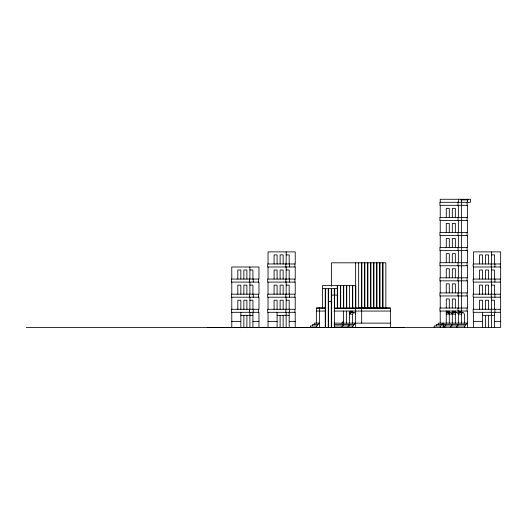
<?xml version="1.0" encoding="UTF-8"?>
<svg xmlns="http://www.w3.org/2000/svg" width="527" height="527" viewBox="0 0 527 527"><rect width="100%" height="100%" fill="white"/><g stroke="black" fill="none" stroke-linecap="round" stroke-linejoin="round"><path stroke-width="0.79" d="M349.599 323.137L349.599 312.564L350.099 311.055L350.607 312.564L349.599 314.072L352.622 314.072L353.63 312.564M351.614 312.564L352.115 311.055L352.622 312.564M454.327 312.564L454.834 311.055L455.335 312.564M460.367 312.564L460.875 311.055L461.375 312.564M446.777 313.321L446.27 312.564L446.777 311.055L447.278 312.564L446.27 314.072L455.335 314.072L456.342 312.564M448.787 313.321L449.294 312.564L448.787 311.055L448.286 312.564L449.294 314.072M452.818 313.321L452.311 312.564L452.818 311.055L453.319 312.564L452.311 314.072L451.31 312.564L447.278 312.564M453.319 312.564L457.35 312.564L458.358 314.072L459.36 312.564L458.859 311.055L458.358 312.564L458.859 313.321M461.375 323.137L461.375 314.072L462.383 312.564M341.845 323.249L343.051 321.542L343.051 323.051M316.681 308.031L325.429 308.031L316.365 308.031L316.365 323.137M460.75 199.904L468.048 199.904L468.048 199.278M286.154 254.903L289.178 254.903L289.178 263.968M491.586 254.903L494.609 254.903L494.609 263.968M249.903 270.008L252.927 270.008L252.927 279.073M286.154 270.008L289.178 270.008L289.178 279.073M491.586 270.008L494.609 270.008L494.609 279.073M249.903 285.114L252.927 285.114L252.927 294.178M286.154 285.114L289.178 285.114L289.178 294.178M491.586 285.114L494.609 285.114L494.609 294.178M355.639 285.634L322.412 285.634L322.412 308.348M322.412 288.658L337.517 288.658M337.517 295.113L331.47 295.113L331.47 301.576M249.903 300.219L252.927 300.219L252.927 309.283M286.154 300.219L289.178 300.219L289.178 309.283M491.586 300.219L494.609 300.219L494.609 309.283M331.661 301.576L328.453 301.576L328.453 327.412M334.493 308.031L390.382 308.031L390.382 327.412M334.263 308.348L390.066 308.031M316.365 311.055L325.429 311.055M334.019 311.055L390.382 311.055M350.607 312.564L354.631 312.564L355.639 314.072M459.36 312.564L463.391 312.564L464.399 314.072L464.399 323.137M458.358 314.072L461.375 314.072M240.846 315.324L252.927 315.324M277.097 315.324L289.178 315.324M482.521 315.324L494.609 315.324M231.781 321.365L240.846 321.365M252.927 321.365L258.968 321.365M268.032 321.365L277.097 321.365M289.178 321.365L295.219 321.365M473.463 321.365L482.521 321.365M494.609 321.365L500.65 321.365M319.388 323.137L314.355 323.137L314.355 324.56M334.085 323.137L390.382 323.137M467.416 323.137L438.214 323.137L438.214 324.56M334.085 324.56L354.631 324.56L354.631 323.137M442.581 324.56L466.415 324.56L466.415 323.137M334.164 325.982L353.63 325.982L353.63 324.56M442.581 325.982L465.407 325.982L465.407 324.56M26.35 327.412L500.65 327.412L500.65 312.307L473.147 312.307L473.147 309.283L500.65 309.283L500.65 297.202L473.147 297.202L473.147 294.178L500.65 294.178L500.65 282.097L473.147 282.097L473.147 279.073L500.65 279.073L500.65 266.991L473.147 266.991L473.147 263.968L500.65 263.968L500.65 251.886L473.463 251.886L473.463 263.968M349.599 312.564L350.099 313.321M500.334 263.968L500.334 266.991M500.334 279.073L500.334 282.097M500.334 294.178L500.334 297.202M500.334 309.283L500.334 312.307M494.925 263.968L494.925 266.991M494.925 279.073L494.925 282.097M494.925 294.178L494.925 297.202M494.925 309.283L494.925 312.307M494.609 312.307L494.609 327.412M491.586 251.886L491.586 263.968M491.586 266.991L491.586 279.073M491.586 282.097L491.586 294.178M491.586 297.202L491.586 309.283M491.586 312.307L491.586 327.412M491.269 263.968L491.269 266.991M491.269 279.073L491.269 282.097M491.269 294.178L491.269 297.202M491.269 309.283L491.269 312.307M488.569 263.968L488.569 254.903L485.545 254.903L485.545 263.968M488.569 279.073L488.569 270.008L485.545 270.008L485.545 279.073M488.569 294.178L488.569 285.114L485.545 285.114L485.545 294.178M488.569 309.283L488.569 300.219L485.545 300.219L485.545 309.283M488.569 315.324L488.569 327.412M485.545 315.324L485.545 327.412M482.521 263.968L482.521 254.903L479.504 254.903L479.504 263.968M482.521 279.073L482.521 270.008L479.504 270.008L479.504 279.073M482.521 294.178L482.521 285.114L479.504 285.114L479.504 294.178M482.521 309.283L482.521 300.219L479.504 300.219L479.504 309.283M482.521 312.307L482.521 327.412M473.463 266.991L473.463 279.073M473.463 282.097L473.463 294.178M473.463 297.202L473.463 309.283M473.463 312.307L473.463 327.412M467.416 199.278L467.416 202.296M467.416 327.412L467.416 311.055L439.913 311.055L439.913 308.031L467.416 308.031L467.416 295.95L439.913 295.95L439.913 292.926L467.416 292.926L467.416 280.845L439.913 280.845L439.913 277.821L467.416 277.821L467.416 265.74L439.913 265.74L439.913 262.716L467.416 262.716L467.416 250.635L439.913 250.635L439.913 247.611L467.416 247.611L467.416 235.529L439.913 235.529L439.913 232.506L467.416 232.506L467.416 220.424L439.913 220.424L439.913 217.401L467.416 217.401L467.416 205.319L439.913 205.319L439.913 202.296L470.44 202.296L470.44 199.278L440.229 199.278L440.229 202.296M467.106 202.296L467.106 205.319M467.106 217.401L467.106 220.424M467.106 232.506L467.106 235.529M467.106 247.611L467.106 250.635M467.106 262.716L467.106 265.74M467.106 277.821L467.106 280.845M467.106 292.926L467.106 295.95M467.106 308.031L467.106 311.055M464.399 325.982L464.399 327.412M461.692 202.296L461.692 205.319M461.692 217.401L461.692 220.424M461.692 232.506L461.692 235.529M461.692 247.611L461.692 250.635M461.692 262.716L461.692 265.74M461.692 277.821L461.692 280.845M461.692 292.926L461.692 295.95M461.692 308.031L461.692 311.055M461.375 199.278L461.375 202.296M461.375 205.319L461.375 217.401M461.375 220.424L461.375 232.506M461.375 235.529L461.375 247.611M461.375 250.635L461.375 262.716M461.375 265.74L461.375 277.821M461.375 280.845L461.375 292.926M461.375 295.95L461.375 308.031M461.375 311.055L461.375 312.663M459.867 311.055L459.867 312.564M458.358 199.278L458.358 202.296M458.358 205.319L458.358 217.401M458.358 220.424L458.358 232.506M458.358 235.529L458.358 247.611M458.358 250.635L458.358 262.716M458.358 265.74L458.358 277.821M458.358 280.845L458.358 292.926M458.358 295.95L458.358 308.031M458.358 311.055L458.358 323.137M458.042 202.296L458.042 205.319M458.042 217.401L458.042 220.424M458.042 232.506L458.042 235.529M458.042 247.611L458.042 250.635M458.042 262.716L458.042 265.74M458.042 277.821L458.042 280.845M458.042 292.926L458.042 295.95M458.042 308.031L458.042 311.055M457.851 324.56L457.851 325.982M456.843 325.982L456.843 327.412M455.335 217.401L455.335 208.336L452.311 208.336L452.311 217.401M455.335 232.506L455.335 223.441L452.311 223.441L452.311 232.506M455.335 247.611L455.335 238.547L452.311 238.547L452.311 247.611M455.335 262.716L455.335 253.652L452.311 253.652L452.311 262.716M455.335 277.821L455.335 268.757L452.311 268.757L452.311 277.821M455.335 292.926L455.335 283.862L452.311 283.862L452.311 292.926M455.335 308.031L455.335 298.967L452.311 298.967L452.311 308.031M455.335 311.055L455.335 312.663M455.335 314.072L455.335 323.137M453.826 311.055L453.826 312.564M452.311 311.055L452.311 323.137M451.81 324.56L451.81 325.982M450.802 325.982L450.802 327.412M449.294 217.401L449.294 208.336L446.27 208.336L446.27 217.401M449.294 232.506L449.294 223.441L446.27 223.441L446.27 232.506M449.294 247.611L449.294 238.547L446.27 238.547L446.27 247.611M449.294 262.716L449.294 253.652L446.27 253.652L446.27 262.716M449.294 277.821L449.294 268.757L446.27 268.757L446.27 277.821M449.294 292.926L449.294 283.862L446.27 283.862L446.27 292.926M449.294 308.031L449.294 298.967L446.27 298.967L446.27 308.031M449.294 311.055L449.294 323.137M447.785 311.055L447.785 312.564M446.27 311.055L446.27 323.137M445.77 324.56L445.77 325.982M444.762 325.982L444.762 327.412M443.253 323.137L443.253 327.412M442.245 323.137L442.245 324.56L436.204 324.56L436.204 325.982M441.237 324.56L441.237 325.982L434.189 325.982L434.189 327.412M440.229 205.319L440.229 217.401M440.229 220.424L440.229 232.506M440.229 235.529L440.229 247.611M440.229 250.635L440.229 262.716M440.229 265.74L440.229 277.821M440.229 280.845L440.229 292.926M440.229 295.95L440.229 308.031M440.229 311.055L440.229 323.137M440.229 325.982L440.229 327.412M403.978 327.412L207.612 327.412M382.991 262.815L382.991 308.348M382.674 262.815L382.674 308.348M379.974 262.815L379.974 308.348M379.657 262.815L379.657 308.348M376.95 262.815L376.95 308.348M376.634 262.815L376.634 308.348M373.926 262.815L373.926 308.348M373.617 262.815L373.617 308.348M370.909 262.815L370.909 308.348M370.593 262.815L370.593 308.348M367.886 262.815L367.886 308.348M367.569 262.815L367.569 308.348M364.868 262.815L364.868 308.348M364.552 262.815L364.552 308.348M361.845 262.815L361.845 308.348M361.68 308.031L361.68 323.137M361.529 262.815L361.529 308.348M358.663 262.815L358.663 308.031L385.856 308.348L385.856 262.815L331.47 262.815L331.47 286.233M355.778 285.581L355.778 308.348M355.639 262.815L355.639 327.412M355.462 285.581L355.462 308.348M352.734 285.581L352.734 308.348M352.622 285.634L352.622 308.348M352.622 314.072L352.622 323.137M352.622 325.982L352.622 327.412M352.418 285.581L352.418 308.348M351.107 311.055L351.107 312.564M349.599 285.463L349.599 308.348M349.098 324.56L349.098 325.982M348.09 325.982L348.09 327.412M346.733 285.463L346.733 308.348M346.575 311.055L346.575 323.137M346.423 285.463L346.423 308.348M343.716 285.522L343.716 308.348M343.558 311.055L343.558 323.137M343.4 285.522L343.4 308.348M343.051 324.56L343.051 325.982M342.049 325.982L342.049 327.412M340.692 285.463L340.692 308.348M340.376 285.463L340.376 308.348M337.623 285.581L337.623 308.348M337.517 285.634L337.517 308.348M337.306 285.581L337.306 308.348M334.685 288.658L334.685 295.113M334.579 294.527L334.579 308.348M334.493 295.113L334.493 327.412M334.302 288.658L334.302 295.113M331.661 288.658L331.661 327.412M331.285 288.658L331.285 327.412M328.644 288.658L328.644 301.576M328.262 288.658L328.262 327.412M325.62 288.658L325.62 327.412M325.429 308.031L325.429 327.412M325.245 288.658L325.245 327.412M319.388 308.031L319.388 327.412M318.38 323.137L318.38 324.56L312.34 324.56L312.34 325.982M317.373 324.56L317.373 325.982L310.324 325.982L310.324 327.412M316.365 325.982L316.365 327.412M295.219 327.412L295.219 312.307L267.716 312.307L267.716 309.283L295.219 309.283L295.219 297.202L267.716 297.202L267.716 294.178L295.219 294.178L295.219 282.097L267.716 282.097L267.716 279.073L295.219 279.073L295.219 266.991L267.716 266.991L267.716 263.968L295.219 263.968L295.219 251.886L268.032 251.886L268.032 263.968M294.909 263.968L294.909 266.991M294.909 279.073L294.909 282.097M294.909 294.178L294.909 297.202M294.909 309.283L294.909 312.307M289.494 263.968L289.494 266.991M289.494 279.073L289.494 282.097M289.494 294.178L289.494 297.202M289.494 309.283L289.494 312.307M289.178 312.307L289.178 327.412M286.154 251.886L286.154 263.968M286.154 266.991L286.154 279.073M286.154 282.097L286.154 294.178M286.154 297.202L286.154 309.283M286.154 312.307L286.154 327.412M285.845 263.968L285.845 266.991M285.845 279.073L285.845 282.097M285.845 294.178L285.845 297.202M285.845 309.283L285.845 312.307M283.137 263.968L283.137 254.903L280.114 254.903L280.114 263.968M283.137 279.073L283.137 270.008L280.114 270.008L280.114 279.073M283.137 294.178L283.137 285.114L280.114 285.114L280.114 294.178M283.137 309.283L283.137 300.219L280.114 300.219L280.114 309.283M283.137 315.324L283.137 327.412M280.114 315.324L280.114 327.412M277.097 263.968L277.097 254.903L274.073 254.903L274.073 263.968M277.097 279.073L277.097 270.008L274.073 270.008L274.073 279.073M277.097 294.178L277.097 285.114L274.073 285.114L274.073 294.178M277.097 309.283L277.097 300.219L274.073 300.219L274.073 309.283M277.097 312.307L277.097 327.412M268.032 266.991L268.032 279.073M268.032 282.097L268.032 294.178M268.032 297.202L268.032 309.283M268.032 312.307L268.032 327.412M258.968 327.412L258.968 312.307L231.465 312.307L231.465 309.283L258.968 309.283L258.968 297.202L231.465 297.202L231.465 294.178L258.968 294.178L258.968 282.097L231.465 282.097L231.465 279.073L258.968 279.073L258.968 266.991L231.781 266.991L231.781 279.073M258.652 279.073L258.652 282.097M258.652 294.178L258.652 297.202M258.652 309.283L258.652 312.307M253.243 279.073L253.243 282.097M253.243 294.178L253.243 297.202M253.243 309.283L253.243 312.307M252.927 312.307L252.927 327.412M249.903 266.991L249.903 279.073M249.903 282.097L249.903 294.178M249.903 297.202L249.903 309.283M249.903 312.307L249.903 327.412M249.594 279.073L249.594 282.097M249.594 294.178L249.594 297.202M249.594 309.283L249.594 312.307M246.886 279.073L246.886 270.008L243.863 270.008L243.863 279.073M246.886 294.178L246.886 285.114L243.863 285.114L243.863 294.178M246.886 309.283L246.886 300.219L243.863 300.219L243.863 309.283M246.886 315.324L246.886 327.722M243.863 315.324L243.863 327.412M240.846 279.073L240.846 270.008L237.822 270.008L237.822 279.073M240.846 294.178L240.846 285.114L237.822 285.114L237.822 294.178M240.846 309.283L240.846 300.219L237.822 300.219L237.822 309.283M240.846 312.307L240.846 327.722M231.781 282.097L231.781 294.178M231.781 297.202L231.781 309.283M231.781 312.307L231.781 327.412"/></g></svg>
